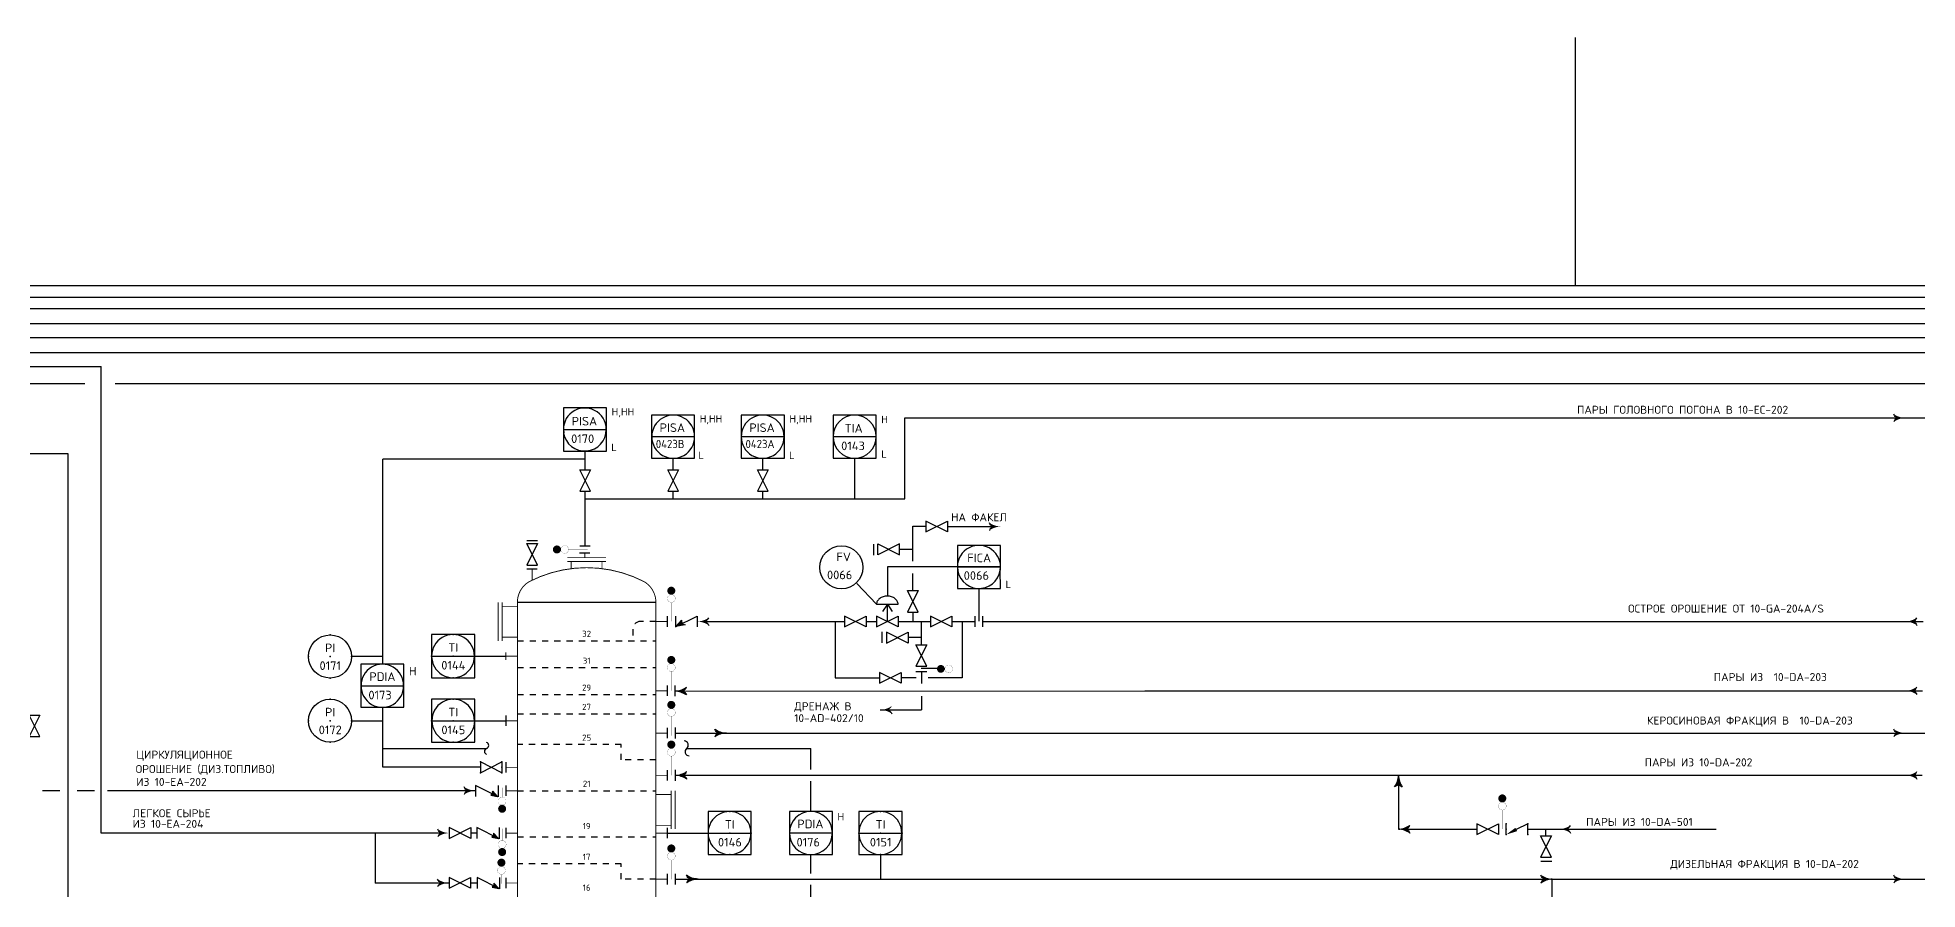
# Model space of a CAD drawing. Extents: x 78 to 490, y 181 to 404.
# Drawn here: x 191.61 to 222.15, y 201.26 to 215.1 of the extents above; entities that cross this region are included whole.
import ezdxf
from ezdxf.enums import TextEntityAlignment as Align

# ---------------------------------------------------------------- set-up
doc = ezdxf.new("R2010")
doc.units = 0
doc.linetypes.add('DASH', pattern=[0.15625, 0.09375, -0.0625])
doc.linetypes.add('SDASH', pattern=[0.09375, 0.046875, -0.046875])
doc.layers.get('0').update_dxf_attribs({"linetype": 'CONTINUOUS'})
for name, color, linetype in [('IN-ATTRIBS', 7, 'CONTINUOUS'), ('IN-EQUIPMENT', 7, 'CONTINUOUS'), ('IN-INST-TAP', 7, 'CONTINUOUS'), ('IN-INSTRUMENT', 7, 'SDASH'), ('IN-MAJ-PROC', 7, 'CONTINUOUS'), ('IN-MIN-PROC', 7, 'CONTINUOUS'), ('IN-PNEUMATIC', 7, 'CONTINUOUS'), ('IN-TEXT', 51, 'CONTINUOUS')]:
    doc.layers.add(name, color=color, linetype=linetype)
doc.styles.add('ATTRIBS', font='SIMPLEX', dxfattribs={"width": 0.8, "height": 0.125})
doc.styles.add('NARROW', font='simplex', dxfattribs={"width": 0.75, "height": 0.1})
doc.styles.add('S1', font='simplex.shx')
doc.styles.add('SIMPLEX', font='SIMPLEX.shx')

# ---------------------------------------------------------------- blocks, each defined once
blk = doc.blocks.new('BUBTEXT')
at = {"layer": 'IN-ATTRIBS'}
for p in [(0, 0.25), (-0.25, 0), (0, 0), (0.25, 0), (0, -0.25)]:
    blk.add_point(p, dxfattribs=at)
at = {"layer": 'IN-ATTRIBS', "flags": 1}
for tag, style, width, p in [('IDNUM', 'ATTRIBS', 0.8, (0.009, 0.584)), ('DWGNO', 'ATTRIBS', 0.8, (0.003, 0.447)), ('FILENO', 'ATTRIBS', 0.8, (-0.003, 0.311)), ('LOC', 'ATTRIBS', 0.8, (-0.08, -0.422)), ('INSTALL', 'ATTRIBS', 0.8, (-0.087, -0.699)), ('SIG', 'ATTRIBS', 0.8, (-0.087, -0.563)), ('DATE', 'ATTRIBS', 0.8, (-0.088, -0.969)), ('SERV', 'ATTRIBS', 0.8, (-0.083, -0.838)), ('DES', 'NARROW', 0.75, (-0.087, -1.102)), ('CSYS', 'NARROW', 0.75, (-0.087, -1.243))]:
    blk.add_attdef(tag, text='', height=0.1, dxfattribs=dict(at, style=style, width=width)).set_placement(p, align=Align.CENTER)
at = {"layer": 'IN-ATTRIBS', "style": 'ATTRIBS'}
blk.add_attdef('SYSCDV', text='', height=0.1, dxfattribs=at).set_placement((-0.312, 0.141), align=Align.RIGHT)
at = {"layer": 'IN-ATTRIBS', "style": 'ATTRIBS', "flags": 1}
blk.add_attdef('SYSCDI', text='', height=0.1, dxfattribs=at).set_placement((-0.312, 0.312), align=Align.RIGHT)
at = {"layer": 'IN-ATTRIBS', "style": 'S1'}
for tag, p in [('XT', (0.324, 0.257)), ('A1', (0.323, 0.115)), ('A2', (0.323, -0.035)), ('A3', (0.323, -0.185)), ('RES', (0.323, -0.342))]:
    blk.add_attdef(tag, p, '', height=0.1, dxfattribs=at)
for tag, p in [('INSTTYPE', (0, 0.05)), ('TAGNUM', (0.002, -0.156)), ('MD', (0.402, -0.565)), ('SZ', (0.402, -0.696))]:
    blk.add_attdef(tag, text='', height=0.1, dxfattribs=at).set_placement(p, align=Align.CENTER)
blk = doc.blocks.new('VALVTEXT')
at = {"layer": 'IN-ATTRIBS'}
for p in [(0, 0.0625), (0, 0), (0.25, 0.0625), (0.25, 0), (0, -0.0625), (0.25, -0.0625)]:
    blk.add_point(p, dxfattribs=at)
at = {"layer": 'IN-ATTRIBS', "style": 'S1', "flags": 1}
for tag, p in [('IDNUM', (0.125, 0.5625)), ('DWGNO', (0.125, 0.4375)), ('FILENO', (0.125, 0.3125))]:
    blk.add_attdef(tag, text='', height=0.1, dxfattribs=at).set_placement(p, align=Align.CENTER)
at = {"layer": 'IN-ATTRIBS', "style": 'S1'}
for tag, p in [('MODE', (0.125, 0.078125)), ('SIZE', (0.125, -0.1875))]:
    blk.add_attdef(tag, text='', height=0.1, dxfattribs=at).set_placement(p, align=Align.CENTER)

msp = doc.modelspace()

# ---------------------------------------------------------------- hatches: boundary and pattern name
at = {"linetype": 'Continuous'}
h = msp.add_hatch(dxfattribs=at)
h.set_pattern_fill('ANSI35', color=2, scale=0.00014, style=0)
h.set_pattern_definition([(45, (-186.840775, -94.4643911), (-0.0006286179285, 0.0006286179285), []), (45, (-186.8401464, -94.4643911), (-0.0006286179285, 0.0006286179285), [0.00111125, -0.00022225, 0, -0.00022225])])
edge = h.paths.add_edge_path()
edge.add_line((202.131, 205.556), (201.973, 205.527))
edge.add_line((201.974, 205.523), (202.069, 205.631))
edge.add_line((202.069, 205.631), (202.074, 205.571))
edge.add_line((202.074, 205.571), (202.131, 205.556))
at = {"linetype": 'DASH'}
h = msp.add_hatch(dxfattribs=at)
h.set_pattern_fill('ANSI35', color=2, scale=0.0001, style=0)
h.set_pattern_definition([(45, (-78.2360975, -9.16314656), (-0.000449012806, 0.000449012806), []), (45, (-78.23564846, -9.16314656), (-0.000449012806, 0.000449012806), [0.00079375, -0.00015875, 0, -0.00015875])])
edge = h.paths.add_edge_path()
edge.add_arc((206.282, 204.841), 0.0637, 90.4927, 270.4927, ccw=False)
edge.add_arc((206.282, 204.841), 0.0637, -89.5073, 90.4927, ccw=False)
at = {"linetype": 'Continuous'}
h = msp.add_hatch(dxfattribs=at)
h.set_pattern_fill('ANSI35', color=2, scale=0.00014, style=0)
h.set_pattern_definition([(45, (-185.2436769, -93.3660983), (-0.0006286179285, 0.0006286179285), []), (45, (-185.2430483, -93.3660983), (-0.0006286179285, 0.0006286179285), [0.00111125, -0.00022225, 0, -0.00022225])])
edge = h.paths.add_edge_path()
edge.add_line((198.997, 202.853), (199.075, 202.769))
edge.add_line((198.997, 202.853), (198.995, 202.808))
edge.add_line((198.995, 202.808), (198.97, 202.789))
edge.add_line((198.97, 202.789), (199.076, 202.769))
h = msp.add_hatch(dxfattribs=at)
h.set_pattern_fill('ANSI35', color=2, scale=0.00014, style=0)
h.set_pattern_definition([(45, (-185.2243046, -94.0493501), (-0.0006286179285, 0.0006286179285), []), (45, (-185.22367595, -94.0493501), (-0.0006286179285, 0.0006286179285), [0.00111125, -0.00022225, 0, -0.00022225])])
edge = h.paths.add_edge_path()
edge.add_line((199.017, 202.169), (199.094, 202.086))
edge.add_line((199.016, 202.17), (199.014, 202.125))
edge.add_line((199.014, 202.125), (198.99, 202.106))
edge.add_line((198.99, 202.106), (199.095, 202.086))
h = msp.add_hatch(dxfattribs=at)
h.set_pattern_fill('ANSI35', color=2, scale=0.00014, style=0)
h.set_pattern_definition([(45, (-185.2189987, -94.8618501), (-0.0006286179285, 0.0006286179285), []), (45, (-185.2183701, -94.8618501), (-0.0006286179285, 0.0006286179285), [0.00111125, -0.00022225, 0, -0.00022225])])
edge = h.paths.add_edge_path()
edge.add_line((199.022, 201.357), (199.1, 201.273))
edge.add_line((199.021, 201.358), (199.02, 201.313))
edge.add_line((199.02, 201.313), (198.995, 201.293))
edge.add_line((198.995, 201.293), (199.1, 201.273))

# ---------------------------------------------------------------- linework, layer by layer
at = {"color": 6}
msp.add_line((79.948, 211.074), (463.566, 211.074), dxfattribs=at)
at = {"color": 5, "linetype": 'Continuous'}
msp.add_line((130.052, 210.227), (288.944, 210.227), dxfattribs=at)
at = {"color": 3}
for p, q in [((169.819, 209.983), (307.275, 209.983)), ((116.114, 209.754), (192.64, 209.754)), ((192.64, 202.173), (192.64, 209.754)), ((171.089, 209.478), (192.378, 209.478)), ((192.87, 209.478), (288.944, 209.478)), ((205.698, 208.919), (288.902, 208.919)), ((205.698, 207.602), (205.698, 208.919)), ((200.506, 207.602), (205.698, 207.602)), ((202.425, 205.611), (204.717, 205.611)), ((205.067, 205.611), (205.238, 205.611)), ((205.588, 205.611), (206.112, 205.611)), ((206.462, 205.611), (206.839, 205.611)), ((206.964, 205.611), (207.903, 205.611)), ((207.903, 205.611), (222.242, 205.611)), ((201.961, 204.48), (209.629, 204.482)), ((209.597, 204.482), (222.231, 204.485)), ((201.966, 203.798), (221.951, 203.798)), ((202.091, 203.111), (214.466, 203.111)), ((214.466, 203.111), (222.225, 203.111)), ((213.716, 202.986), (213.716, 202.236)), ((213.841, 202.236), (214.991, 202.236)), ((215.816, 202.236), (218.875, 202.236)), ((201.966, 201.423), (216.091, 201.423)), ((216.216, 201.423), (216.653, 201.423)), ((216.216, 200.24), (216.216, 201.423)), ((216.653, 201.423), (221.951, 201.423))]:
    msp.add_line(p, q, dxfattribs=at)
at = {"linetype": 'Continuous'}
for p, q in [((200.151, 208.731), (200.851, 208.731)), ((201.583, 208.615), (202.283, 208.615)), ((203.04, 208.615), (203.74, 208.615)), ((204.532, 208.615), (205.232, 208.615)), ((206.552, 206.498), (207.252, 206.498)), ((198.01, 205.048), (198.71, 205.048)), ((196.859, 204.566), (197.559, 204.566)), ((198.01, 203.998), (198.71, 203.998)), ((202.503, 202.173), (203.203, 202.173)), ((203.821, 202.174), (204.521, 202.174)), ((204.952, 202.173), (205.652, 202.173))]:
    msp.add_line(p, q, dxfattribs=at)
at = {"color": 5}
for p, q in [((192.105, 208.337), (190.386, 208.337)), ((192.105, 202.935), (192.105, 208.337)), ((205.826, 207.158), (206.039, 207.158)), ((205.826, 206.829), (205.826, 207.158)), ((206.389, 207.154), (207.14, 207.154)), ((205.826, 206.591), (205.826, 206.829)), ((205.826, 206.114), (205.826, 206.392)), ((204.564, 205.611), (204.564, 204.696)), ((205.826, 205.764), (205.826, 205.616)), ((205.966, 205.235), (205.966, 205.6)), ((206.628, 205.611), (206.628, 204.696)), ((204.564, 204.696), (205.286, 204.696)), ((205.883, 204.696), (205.636, 204.696)), ((205.966, 204.797), (205.966, 204.604)), ((206.628, 204.696), (206.079, 204.696)), ((205.966, 204.398), (205.966, 204.175)), ((205.298, 204.175), (205.966, 204.175)), ((192.105, 202.337), (192.105, 202.95)), ((192.105, 200.193), (192.105, 202.349))]:
    msp.add_line(p, q, dxfattribs=at)
for p, q in [((200.506, 208.25), (200.506, 208.381)), ((200.51, 208.25), (197.216, 208.25)), ((204.882, 208.265), (204.882, 207.602)), ((207.252, 206.498), (205.413, 206.498)), ((204.915, 206.228), (205.238, 205.892)), ((197.216, 203.548), (198.903, 203.548)), ((202.153, 203.548), (204.171, 203.548)), ((204.171, 203.204), (204.171, 203.548)), ((205.302, 201.823), (205.302, 201.423))]:
    msp.add_line(p, q)
at = {"color": 7}
for q in [(205.332, 205.773), (205.493, 205.773)]:
    msp.add_line((205.413, 205.892), q, dxfattribs=at)
at = {"color": 2, "linetype": 'Continuous'}
for p, q in [((202.131, 205.556), (201.973, 205.527)), ((201.974, 205.523), (202.069, 205.631)), ((202.069, 205.631), (202.074, 205.571)), ((202.074, 205.571), (202.131, 205.556)), ((198.995, 202.808), (198.97, 202.789)), ((198.97, 202.789), (199.076, 202.769)), ((199.014, 202.125), (198.99, 202.106)), ((198.99, 202.106), (199.095, 202.086)), ((199.02, 201.313), (198.995, 201.293)), ((198.995, 201.293), (199.1, 201.273))]:
    msp.add_line(p, q, dxfattribs=at)
at = {"color": 2}
for p, q in [((201.974, 205.523), (202.324, 205.698)), ((201.974, 205.698), (201.974, 205.523)), ((202.324, 205.698), (202.324, 205.523)), ((199.089, 202.762), (198.725, 202.944)), ((198.725, 202.944), (198.725, 202.769)), ((198.997, 202.853), (198.995, 202.808)), ((199.075, 202.769), (198.997, 202.853)), ((198.997, 202.853), (199.075, 202.769)), ((199.089, 202.946), (199.089, 202.762)), ((199.109, 202.078), (198.744, 202.261)), ((198.744, 202.261), (198.744, 202.086)), ((199.016, 202.17), (199.014, 202.125)), ((199.017, 202.169), (199.094, 202.086)), ((199.094, 202.086), (199.017, 202.169)), ((199.109, 202.263), (199.109, 202.078)), ((215.466, 202.148), (215.466, 202.323)), ((216.113, 202.13), (216.113, 202.236)), ((216.028, 201.718), (216.206, 201.718)), ((198.75, 201.448), (198.75, 201.273)), ((199.114, 201.266), (198.75, 201.448)), ((199.021, 201.358), (199.02, 201.313)), ((199.1, 201.273), (199.022, 201.357)), ((199.022, 201.357), (199.1, 201.273)), ((199.114, 201.451), (199.114, 201.266))]:
    msp.add_line(p, q, dxfattribs=at)
at = {"color": 5, "linetype": 'DASH'}
for p, q in [((199.403, 205.298), (201.653, 205.298)), ((199.403, 204.861), (201.653, 204.861)), ((199.403, 204.423), (201.653, 204.423)), ((199.403, 204.111), (201.653, 204.111)), ((201.091, 203.611), (199.403, 203.611)), ((201.091, 203.361), (201.091, 203.611)), ((201.653, 203.361), (201.091, 203.361)), ((199.403, 202.861), (201.653, 202.861)), ((199.403, 202.111), (201.653, 202.111)), ((201.091, 201.673), (199.403, 201.673)), ((201.091, 201.423), (201.091, 201.673)), ((201.653, 201.423), (201.091, 201.423))]:
    msp.add_line(p, q, dxfattribs=at)
at = {"color": 3, "linetype": 'Continuous'}
for p, q in [((221.881, 203.798), (224.196, 203.798)), ((191.968, 202.861), (191.687, 202.861)), ((192.534, 202.861), (192.253, 202.861)), ((198.725, 202.861), (192.746, 202.861)), ((197.091, 202.173), (192.64, 202.173)), ((198.186, 202.173), (197.091, 202.173)), ((197.091, 202.173), (197.091, 201.361)), ((198.744, 202.173), (198.647, 202.173)), ((198.293, 201.361), (197.091, 201.361)), ((198.75, 201.361), (198.643, 201.361)), ((221.881, 201.423), (223.54, 201.423))]:
    msp.add_line(p, q, dxfattribs=at)
for points in [[(200.851, 208.678), (200.851, 209.081), (200.151, 209.081), (200.151, 208.678)], [(202.283, 208.561), (202.283, 208.965), (201.583, 208.965), (201.583, 208.561)], [(203.74, 208.561), (203.74, 208.965), (203.04, 208.965), (203.04, 208.561)], [(205.232, 208.561), (205.232, 208.965), (204.532, 208.965), (204.532, 208.561)], [(200.151, 208.678), (200.151, 208.381), (200.851, 208.381), (200.851, 208.678)], [(201.583, 208.561), (201.583, 208.265), (202.283, 208.265), (202.283, 208.561)], [(203.04, 208.561), (203.04, 208.265), (203.74, 208.265), (203.74, 208.561)], [(204.532, 208.561), (204.532, 208.265), (205.232, 208.265), (205.232, 208.561)], [(207.252, 206.444), (207.252, 206.848), (206.552, 206.848), (206.552, 206.444)], [(206.552, 206.444), (206.552, 206.148), (207.252, 206.148), (207.248, 206.444)], [(198.71, 204.994), (198.71, 205.398), (198.01, 205.398), (198.01, 204.994)], [(197.559, 204.512), (197.559, 204.916), (196.859, 204.916), (196.859, 204.512)], [(198.01, 204.994), (198.01, 204.698), (198.71, 204.698), (198.71, 204.994)], [(196.859, 204.512), (196.859, 204.216), (197.559, 204.216), (197.559, 204.512)], [(198.71, 203.944), (198.71, 204.348), (198.01, 204.348), (198.01, 203.944)], [(198.01, 203.944), (198.01, 203.648), (198.71, 203.648), (198.71, 203.944)], [(203.203, 202.119), (203.203, 202.523), (202.503, 202.523), (202.503, 202.119)], [(204.521, 202.121), (204.521, 202.524), (203.821, 202.524), (203.821, 202.121)], [(205.652, 202.119), (205.652, 202.523), (204.952, 202.523), (204.952, 202.119)], [(202.503, 202.119), (202.503, 201.823), (203.203, 201.823), (203.203, 202.119)], [(203.821, 202.121), (203.821, 201.824), (204.521, 201.824), (204.521, 202.121)], [(204.952, 202.119), (204.952, 201.823), (205.652, 201.823), (205.652, 202.119)]]:
    msp.add_lwpolyline(points)
at = {"color": 3}
for points in [[(221.826, 208.919, -0.206864), (221.763, 208.981, -0.206864)], [(221.826, 208.919, 0.206864), (221.763, 208.856, 0.206864)], [(202.449, 205.611, 0.206864), (202.512, 205.673, 0.206864)], [(202.449, 205.611, -0.206864), (202.512, 205.548, -0.206864)], [(222.076, 205.611, 0.206864), (222.138, 205.673, 0.206864)], [(222.076, 205.611, -0.206864), (222.138, 205.548, -0.206864)], [(201.961, 204.48, 0.150368), (202.149, 204.542, 0.150368)], [(202.086, 204.48, 0.206864), (202.149, 204.542, 0.206864)], [(202.086, 204.48, -0.206864), (202.149, 204.417, -0.206864)], [(222.076, 204.485, 0.206864), (222.138, 204.548, 0.206864)], [(222.076, 204.485, -0.206864), (222.138, 204.423, -0.206864)], [(202.671, 203.799, -0.206864), (202.609, 203.862, -0.206864)], [(202.796, 203.799, 0.150368), (202.609, 203.737, 0.150368)], [(202.671, 203.799, 0.206864), (202.609, 203.737, 0.206864)], [(221.826, 203.798, -0.206864), (221.763, 203.861, -0.206864)], [(221.826, 203.798, 0.206864), (221.763, 203.736, 0.206864)], [(201.966, 203.111, 0.150368), (202.153, 203.173, 0.150368)], [(202.091, 203.111, 0.206864), (202.153, 203.173, 0.206864)], [(202.091, 203.111, -0.206864), (202.153, 203.048, -0.206864)], [(213.716, 203.111, 0.150368), (213.778, 202.923, 0.150368)], [(222.076, 203.111, 0.206864), (222.138, 203.173, 0.206864)], [(222.076, 203.111, -0.206864), (222.138, 203.048, -0.206864)], [(213.716, 202.986, -0.206864), (213.653, 202.923, -0.206864)], [(213.716, 202.986, 0.206864), (213.778, 202.923, 0.206864)], [(213.716, 202.236, 0.150368), (213.903, 202.298, 0.150368)], [(213.841, 202.236, 0.206864), (213.903, 202.298, 0.206864)], [(213.841, 202.236, -0.206864), (213.903, 202.173, -0.206864)], [(216.449, 202.236, 0.206864), (216.511, 202.298)], [(216.449, 202.236, -0.206864), (216.511, 202.173)], [(202.212, 201.425, -0.206864), (202.15, 201.487, -0.206864)], [(202.337, 201.425, -0.150368), (202.15, 201.487, -0.150368)], [(202.212, 201.425, 0.206864), (202.15, 201.362, 0.206864)], [(216.091, 201.423, -0.206864), (216.028, 201.486, -0.206864)], [(216.216, 201.423, 0.150368), (216.028, 201.361, 0.150368)], [(216.091, 201.423, 0.206864), (216.028, 201.361, 0.206864)], [(221.826, 201.423, -0.206864), (221.763, 201.486, -0.206864)], [(221.826, 201.423, 0.206864), (221.763, 201.361, 0.206864)]]:
    msp.add_lwpolyline(points, format="xyb", dxfattribs=at)
at = {"color": 5}
for points in [[(207.132, 207.154, -0.206864), (207.07, 207.217)], [(207.132, 207.154, 0.206864), (207.07, 207.092)], [(205.423, 204.175, -0.206864), (205.486, 204.113, -0.206864)]]:
    msp.add_lwpolyline(points, format="xyb", dxfattribs=at)
at = {"color": 2}
for points in [[(199.729, 206.529), (199.554, 206.879), (199.729, 206.879), (199.554, 206.529)], [(198.803, 203.153), (199.153, 203.328), (199.153, 203.153), (198.803, 203.328)], [(198.297, 202.086), (198.647, 202.261), (198.647, 202.086), (198.297, 202.261)], [(214.991, 202.148), (215.341, 202.323), (215.341, 202.148), (214.991, 202.323)], [(216.2, 201.78), (216.025, 202.13), (216.2, 202.13), (216.025, 201.78)], [(198.293, 201.275), (198.643, 201.45), (198.643, 201.275), (198.293, 201.45)]]:
    msp.add_lwpolyline(points, close=True, dxfattribs=at)
for points, const_width in [([(200.045, 206.749, 1), (200.045, 206.814, 1)], 0.065), ([(200.17, 206.717, 1), (200.17, 206.845, 1)], 0.0025), ([(201.871, 206.111, 1), (201.936, 206.111, 1)], 0.065), ([(201.84, 205.986, 1), (201.967, 205.986, 1)], 0.0025), ([(201.871, 204.986, 1), (201.936, 204.986, 1)], 0.065), ([(201.84, 204.861, 1), (201.967, 204.861, 1)], 0.0025), ([(206.411, 204.777, -1), (206.41, 204.904, -1)], 0.0025), ([(215.371, 202.736, 1), (215.436, 202.736, 1)], 0.065), ([(199.219, 202.692, 1), (199.092, 202.692, 1)], 0.0025), ([(199.188, 202.567, 1), (199.123, 202.567, 1)], 0.065), ([(215.34, 202.611, 1), (215.467, 202.611, 1)], 0.0025), ([(199.22, 201.989, 1), (199.092, 201.989, 1)], 0.0025), ([(199.188, 201.864, 1), (199.123, 201.864, 1)], 0.065), ([(199.111, 201.692, 1), (199.176, 201.692, 1)], 0.065), ([(199.079, 201.567, 1), (199.207, 201.567, 1)], 0.0025)]:
    msp.add_lwpolyline(points, format="xyb", close=True, dxfattribs=dict(at, const_width=const_width))
at = {"color": 2, "const_width": 0.005}
for points in [[(200.232, 206.781), (200.545, 206.781)], [(201.903, 205.923), (201.903, 205.611)], [(201.903, 204.798), (201.903, 204.486)], [(199.155, 202.754), (199.155, 202.911)], [(215.403, 202.548), (215.403, 202.236)], [(199.156, 202.052), (199.156, 202.243)], [(199.143, 201.504), (199.143, 201.351)]]:
    msp.add_lwpolyline(points, dxfattribs=at)
at = {"color": 6, "const_width": 0.015}
for points in [[(199.092, 205.92), (199.092, 205.295)], [(199.154, 205.92), (199.154, 205.295)], [(199.404, 205.857), (199.154, 205.857)], [(199.404, 205.357), (199.154, 205.357)]]:
    msp.add_lwpolyline(points, dxfattribs=at)
at = {"color": 3, "linetype": 'Continuous'}
for points in [[(198.6, 202.861, -0.206864), (198.537, 202.923, -0.206864)], [(198.6, 202.861, 0.206864), (198.537, 202.798, 0.206864)], [(198.172, 202.173, -0.206864), (198.11, 202.236, -0.206864)], [(198.172, 202.173, 0.206864), (198.11, 202.111, 0.206864)], [(198.168, 201.362, -0.206864), (198.105, 201.425, -0.206864)], [(198.168, 201.362, 0.206864), (198.105, 201.3, 0.206864)]]:
    msp.add_lwpolyline(points, format="xyb", dxfattribs=at)
at = {"color": 2}
msp.add_lwpolyline([(215.816, 202.148), (215.816, 202.323), (215.631, 202.231)], dxfattribs=at)
for centre in [(204.667, 206.491), (196.36, 205.042), (196.36, 203.998)]:
    msp.add_circle(centre, 0.35)
for centre, radius, start, end in [((200.499, 208.733), 0.348, 359.6836, 189.2165), ((201.935, 208.617), 0.348, 359.6296, 180.3704), ((203.388, 208.617), 0.348, 359.6296, 180.3704), ((204.882, 208.615), 0.35, 360, 180), ((200.499, 208.729), 0.348, 188.4742, 0.4259), ((201.935, 208.612), 0.348, 179.5934, 0.4066), ((203.388, 208.612), 0.348, 179.5934, 0.4066), ((204.882, 208.615), 0.35, 180, 0), ((206.902, 206.498), 0.35, 351.1529, 180), ((206.902, 206.498), 0.35, 180, 351.1529), ((198.358, 205.05), 0.348, 359.6296, 180.3704), ((197.209, 204.57), 0.346, 359.282, 180.718), ((198.358, 205.046), 0.348, 179.5934, 0.4066), ((197.209, 204.562), 0.346, 179.3795, 0.6205), ((198.36, 204.002), 0.346, 359.282, 180.718), ((198.362, 203.997), 0.348, 179.787, 0.213), ((198.92, 203.5), 0.0512, 108.4319, 251.5681), ((198.887, 203.597), 0.0512, 288.4319, 71.5681), ((202.112, 203.602), 0.0669, 306.8668, 90.0031), ((202.193, 203.495), 0.0669, 126.8668, 270.0031), ((202.85, 202.175), 0.348, 359.6296, 180.3704), ((204.171, 202.174), 0.35, 0, 180), ((205.299, 202.175), 0.348, 359.6296, 180.3704), ((202.85, 202.171), 0.348, 179.5934, 0.4066), ((204.171, 202.174), 0.35, 180, 0), ((205.299, 202.172), 0.348, 179.787, 0.213)]:
    msp.add_arc(centre, radius, start, end)
at = {"color": 3}
for centre, start, end in [((201.953, 204.144), 54.4623, 88.6678), ((202.804, 204.135), 234.4623, 268.6678), ((201.958, 202.775), 54.4623, 88.6678), ((213.38, 203.119), 324.4623, 358.6678), ((213.708, 201.9), 54.4623, 88.6678), ((202.345, 201.089), 91.3322, 125.5377), ((216.224, 201.759), 234.4623, 268.6678)]:
    msp.add_arc(centre, 0.336, start, end, dxfattribs=at)
for points in [[(221.797, 208.96), (221.771, 208.965), (221.763, 208.981)], [(221.834, 208.943), (221.782, 208.95), (221.797, 208.96), (221.771, 208.965)], [(221.834, 208.895), (221.782, 208.887), (221.797, 208.877), (221.771, 208.872)], [(221.872, 208.93), (221.795, 208.937), (221.834, 208.943), (221.782, 208.95)], [(221.872, 208.907), (221.795, 208.9), (221.834, 208.895), (221.782, 208.887)], [(221.911, 208.922), (221.81, 208.927), (221.872, 208.93), (221.795, 208.937)], [(221.911, 208.915), (221.81, 208.911), (221.872, 208.907), (221.795, 208.9)], [(221.951, 208.919), (221.826, 208.919), (221.911, 208.922), (221.81, 208.927)], [(221.951, 208.919), (221.826, 208.919), (221.911, 208.915), (221.81, 208.911)], [(221.797, 208.877), (221.771, 208.872), (221.763, 208.856)], [(202.324, 205.611), (202.449, 205.611), (202.364, 205.614), (202.466, 205.619)], [(202.324, 205.611), (202.449, 205.611), (202.364, 205.607), (202.466, 205.603)], [(202.364, 205.614), (202.466, 205.619), (202.403, 205.622), (202.48, 205.629)], [(202.364, 205.607), (202.466, 205.603), (202.403, 205.599), (202.48, 205.592)], [(202.403, 205.622), (202.48, 205.629), (202.442, 205.635), (202.493, 205.642)], [(202.403, 205.599), (202.48, 205.592), (202.442, 205.587), (202.493, 205.579)], [(202.442, 205.635), (202.493, 205.642), (202.478, 205.652), (202.504, 205.657)], [(202.442, 205.587), (202.493, 205.579), (202.478, 205.57), (202.504, 205.564)], [(202.478, 205.652), (202.504, 205.657), (202.512, 205.673)], [(202.478, 205.57), (202.504, 205.564), (202.512, 205.548)], [(221.951, 205.611), (222.076, 205.611), (221.991, 205.614), (222.092, 205.619)], [(221.951, 205.611), (222.076, 205.611), (221.991, 205.607), (222.092, 205.603)], [(221.991, 205.614), (222.092, 205.619), (222.03, 205.622), (222.107, 205.629)], [(221.991, 205.607), (222.092, 205.603), (222.03, 205.599), (222.107, 205.592)], [(222.03, 205.622), (222.107, 205.629), (222.068, 205.635), (222.12, 205.642)], [(222.03, 205.599), (222.107, 205.592), (222.068, 205.587), (222.12, 205.579)], [(222.068, 205.635), (222.12, 205.642), (222.104, 205.652), (222.13, 205.657)], [(222.068, 205.587), (222.12, 205.579), (222.104, 205.57), (222.13, 205.564)], [(222.104, 205.652), (222.13, 205.657), (222.138, 205.673)], [(222.104, 205.57), (222.13, 205.564), (222.138, 205.548)], [(201.961, 204.48), (202.086, 204.48), (202.001, 204.483), (202.102, 204.488)], [(201.961, 204.48), (202.086, 204.48), (202.001, 204.476), (202.102, 204.471)], [(202.001, 204.483), (202.102, 204.488), (202.04, 204.491), (202.117, 204.498)], [(202.001, 204.476), (202.102, 204.471), (202.04, 204.468), (202.117, 204.461)], [(202.04, 204.491), (202.117, 204.498), (202.078, 204.504), (202.13, 204.511)], [(202.04, 204.468), (202.117, 204.461), (202.078, 204.455), (202.13, 204.448)], [(202.078, 204.504), (202.13, 204.511), (202.115, 204.521), (202.141, 204.526)], [(202.078, 204.455), (202.13, 204.448), (202.115, 204.438), (202.141, 204.433)], [(202.115, 204.521), (202.141, 204.526), (202.149, 204.542)], [(202.115, 204.438), (202.141, 204.433), (202.149, 204.417)], [(221.951, 204.485), (222.076, 204.485), (221.991, 204.489), (222.092, 204.493)], [(221.951, 204.485), (222.076, 204.485), (221.991, 204.482), (222.092, 204.477)], [(221.991, 204.489), (222.092, 204.493), (222.03, 204.497), (222.107, 204.504)], [(221.991, 204.482), (222.092, 204.477), (222.03, 204.474), (222.107, 204.467)], [(222.03, 204.497), (222.107, 204.504), (222.068, 204.509), (222.12, 204.517)], [(222.03, 204.474), (222.107, 204.467), (222.068, 204.461), (222.12, 204.454)], [(222.068, 204.509), (222.12, 204.517), (222.104, 204.527), (222.13, 204.532)], [(222.068, 204.461), (222.12, 204.454), (222.104, 204.444), (222.13, 204.439)], [(222.104, 204.527), (222.13, 204.532), (222.138, 204.548)], [(222.104, 204.444), (222.13, 204.439), (222.138, 204.423)], [(202.643, 203.84), (202.617, 203.845), (202.609, 203.862)], [(202.643, 203.758), (202.617, 203.753), (202.609, 203.737)], [(202.679, 203.823), (202.627, 203.831), (202.643, 203.84), (202.617, 203.845)], [(202.679, 203.775), (202.627, 203.768), (202.643, 203.758), (202.617, 203.753)], [(202.717, 203.811), (202.64, 203.818), (202.679, 203.823), (202.627, 203.831)], [(202.717, 203.788), (202.64, 203.781), (202.679, 203.775), (202.627, 203.768)], [(202.756, 203.802), (202.655, 203.807), (202.717, 203.811), (202.64, 203.818)], [(202.756, 203.796), (202.655, 203.791), (202.717, 203.788), (202.64, 203.781)], [(202.796, 203.799), (202.671, 203.799), (202.756, 203.802), (202.655, 203.807)], [(202.796, 203.799), (202.671, 203.799), (202.756, 203.796), (202.655, 203.791)], [(221.797, 203.839), (221.771, 203.844), (221.763, 203.861)], [(221.797, 203.757), (221.771, 203.752), (221.763, 203.736)], [(221.834, 203.822), (221.782, 203.83), (221.797, 203.839), (221.771, 203.844)], [(221.834, 203.774), (221.782, 203.767), (221.797, 203.757), (221.771, 203.752)], [(221.872, 203.81), (221.795, 203.817), (221.834, 203.822), (221.782, 203.83)], [(221.872, 203.787), (221.795, 203.78), (221.834, 203.774), (221.782, 203.767)], [(221.911, 203.802), (221.81, 203.806), (221.872, 203.81), (221.795, 203.817)], [(221.911, 203.795), (221.81, 203.79), (221.872, 203.787), (221.795, 203.78)], [(221.951, 203.798), (221.826, 203.798), (221.911, 203.802), (221.81, 203.806)], [(221.951, 203.798), (221.826, 203.798), (221.911, 203.795), (221.81, 203.79)], [(201.966, 203.111), (202.091, 203.111), (202.006, 203.114), (202.107, 203.119)], [(201.966, 203.111), (202.091, 203.111), (202.006, 203.107), (202.107, 203.103)], [(202.006, 203.114), (202.107, 203.119), (202.045, 203.122), (202.122, 203.129)], [(202.006, 203.107), (202.107, 203.103), (202.045, 203.099), (202.122, 203.092)], [(202.045, 203.122), (202.122, 203.129), (202.083, 203.135), (202.135, 203.142)], [(202.045, 203.099), (202.122, 203.092), (202.083, 203.087), (202.135, 203.079)], [(202.083, 203.135), (202.135, 203.142), (202.119, 203.152), (202.145, 203.157)], [(202.083, 203.087), (202.135, 203.079), (202.119, 203.07), (202.145, 203.064)], [(202.119, 203.152), (202.145, 203.157), (202.153, 203.173)], [(213.716, 203.111), (213.716, 202.986), (213.713, 203.071), (213.708, 202.969)], [(213.716, 203.111), (213.716, 202.986), (213.719, 203.071), (213.724, 202.969)], [(221.951, 203.111), (222.076, 203.111), (221.991, 203.114), (222.092, 203.119)], [(221.951, 203.111), (222.076, 203.111), (221.991, 203.107), (222.092, 203.103)], [(221.991, 203.114), (222.092, 203.119), (222.03, 203.122), (222.107, 203.129)], [(221.991, 203.107), (222.092, 203.103), (222.03, 203.099), (222.107, 203.092)], [(222.03, 203.122), (222.107, 203.129), (222.068, 203.135), (222.12, 203.142)], [(222.03, 203.099), (222.107, 203.092), (222.068, 203.087), (222.12, 203.079)], [(222.068, 203.135), (222.12, 203.142), (222.104, 203.152), (222.13, 203.157)], [(222.068, 203.087), (222.12, 203.079), (222.104, 203.07), (222.13, 203.064)], [(222.104, 203.152), (222.13, 203.157), (222.138, 203.173)], [(202.119, 203.07), (202.145, 203.064), (202.153, 203.048)], [(213.675, 202.957), (213.67, 202.931), (213.653, 202.923)], [(213.692, 202.993), (213.684, 202.942), (213.675, 202.957), (213.67, 202.931)], [(213.704, 203.031), (213.697, 202.955), (213.692, 202.993), (213.684, 202.942)], [(213.713, 203.071), (213.708, 202.969), (213.704, 203.031), (213.697, 202.955)], [(213.719, 203.071), (213.724, 202.969), (213.727, 203.031), (213.734, 202.955)], [(213.727, 203.031), (213.734, 202.955), (213.74, 202.993), (213.747, 202.942)], [(213.74, 202.993), (213.747, 202.942), (213.757, 202.957), (213.762, 202.931)], [(213.757, 202.957), (213.762, 202.931), (213.778, 202.923)], [(222.104, 203.07), (222.13, 203.064), (222.138, 203.048)], [(213.716, 202.236), (213.841, 202.236), (213.756, 202.239), (213.857, 202.244)], [(213.716, 202.236), (213.841, 202.236), (213.756, 202.232), (213.857, 202.228)], [(213.756, 202.239), (213.857, 202.244), (213.795, 202.247), (213.872, 202.254)], [(213.756, 202.232), (213.857, 202.228), (213.795, 202.224), (213.872, 202.217)], [(213.795, 202.247), (213.872, 202.254), (213.833, 202.26), (213.885, 202.267)], [(213.795, 202.224), (213.872, 202.217), (213.833, 202.212), (213.885, 202.204)], [(213.833, 202.26), (213.885, 202.267), (213.869, 202.277), (213.895, 202.282)], [(213.833, 202.212), (213.885, 202.204), (213.869, 202.195), (213.895, 202.189)], [(213.869, 202.277), (213.895, 202.282), (213.903, 202.298)], [(213.869, 202.195), (213.895, 202.189), (213.903, 202.173)], [(216.324, 202.236), (216.449, 202.236), (216.364, 202.239), (216.465, 202.244)], [(216.324, 202.236), (216.449, 202.236), (216.364, 202.232), (216.465, 202.228)], [(216.364, 202.239), (216.465, 202.244), (216.403, 202.247), (216.48, 202.254)], [(216.364, 202.232), (216.465, 202.228), (216.403, 202.224), (216.48, 202.217)], [(216.403, 202.247), (216.48, 202.254), (216.441, 202.26), (216.493, 202.267)], [(216.403, 202.224), (216.48, 202.217), (216.441, 202.212), (216.493, 202.204)], [(216.441, 202.26), (216.493, 202.267), (216.477, 202.277), (216.503, 202.282)], [(216.441, 202.212), (216.493, 202.204), (216.477, 202.195), (216.503, 202.189)], [(216.477, 202.277), (216.503, 202.282), (216.511, 202.298)], [(216.477, 202.195), (216.503, 202.189), (216.511, 202.173)], [(202.184, 201.466), (202.158, 201.471), (202.15, 201.487)], [(202.184, 201.384), (202.158, 201.379), (202.15, 201.362)], [(202.22, 201.449), (202.169, 201.456), (202.184, 201.466), (202.158, 201.471)], [(202.22, 201.401), (202.169, 201.393), (202.184, 201.384), (202.158, 201.379)], [(202.258, 201.436), (202.181, 201.443), (202.22, 201.449), (202.169, 201.456)], [(202.258, 201.413), (202.181, 201.406), (202.22, 201.401), (202.169, 201.393)], [(202.297, 201.428), (202.196, 201.433), (202.258, 201.436), (202.181, 201.443)], [(202.297, 201.421), (202.196, 201.417), (202.258, 201.413), (202.181, 201.406)], [(202.337, 201.425), (202.212, 201.425), (202.297, 201.428), (202.196, 201.433)], [(202.337, 201.425), (202.212, 201.425), (202.297, 201.421), (202.196, 201.417)], [(216.062, 201.464), (216.036, 201.469), (216.028, 201.486)], [(216.062, 201.382), (216.036, 201.377), (216.028, 201.361)], [(216.099, 201.447), (216.047, 201.455), (216.062, 201.464), (216.036, 201.469)], [(216.099, 201.399), (216.047, 201.392), (216.062, 201.382), (216.036, 201.377)], [(216.137, 201.435), (216.06, 201.442), (216.099, 201.447), (216.047, 201.455)], [(216.137, 201.412), (216.06, 201.405), (216.099, 201.399), (216.047, 201.392)], [(216.176, 201.427), (216.075, 201.431), (216.137, 201.435), (216.06, 201.442)], [(216.176, 201.42), (216.075, 201.415), (216.137, 201.412), (216.06, 201.405)], [(216.216, 201.423), (216.091, 201.423), (216.176, 201.427), (216.075, 201.431)], [(216.216, 201.423), (216.091, 201.423), (216.176, 201.42), (216.075, 201.415)], [(221.797, 201.464), (221.771, 201.469), (221.763, 201.486)], [(221.797, 201.382), (221.771, 201.377), (221.763, 201.361)], [(221.834, 201.447), (221.782, 201.455), (221.797, 201.464), (221.771, 201.469)], [(221.834, 201.399), (221.782, 201.392), (221.797, 201.382), (221.771, 201.377)], [(221.872, 201.435), (221.795, 201.442), (221.834, 201.447), (221.782, 201.455)], [(221.872, 201.412), (221.795, 201.405), (221.834, 201.399), (221.782, 201.392)], [(221.911, 201.427), (221.81, 201.431), (221.872, 201.435), (221.795, 201.442)], [(221.911, 201.42), (221.81, 201.415), (221.872, 201.412), (221.795, 201.405)], [(221.951, 201.423), (221.826, 201.423), (221.911, 201.427), (221.81, 201.431)], [(221.951, 201.423), (221.826, 201.423), (221.911, 201.42), (221.81, 201.415)]]:
    msp.add_solid(points, dxfattribs=at)
at = {"color": 5}
for points in [[(207.104, 207.195), (207.078, 207.2), (207.07, 207.217)], [(207.104, 207.113), (207.078, 207.108), (207.07, 207.092)], [(207.14, 207.178), (207.088, 207.186), (207.104, 207.195), (207.078, 207.2)], [(207.14, 207.13), (207.088, 207.123), (207.104, 207.113), (207.078, 207.108)], [(207.178, 207.166), (207.101, 207.173), (207.14, 207.178), (207.088, 207.186)], [(207.178, 207.143), (207.101, 207.136), (207.14, 207.13), (207.088, 207.123)], [(207.217, 207.158), (207.116, 207.162), (207.178, 207.166), (207.101, 207.173)], [(207.217, 207.151), (207.116, 207.146), (207.178, 207.143), (207.101, 207.136)], [(207.257, 207.154), (207.132, 207.154), (207.217, 207.158), (207.116, 207.162)], [(207.257, 207.154), (207.132, 207.154), (207.217, 207.151), (207.116, 207.146)], [(205.298, 204.175), (205.423, 204.175), (205.338, 204.179), (205.44, 204.183)], [(205.298, 204.175), (205.423, 204.175), (205.338, 204.172), (205.44, 204.167)], [(205.338, 204.179), (205.44, 204.183), (205.378, 204.187), (205.454, 204.194)], [(205.338, 204.172), (205.44, 204.167), (205.378, 204.164), (205.454, 204.157)], [(205.378, 204.187), (205.454, 204.194), (205.416, 204.2), (205.467, 204.207)], [(205.378, 204.164), (205.454, 204.157), (205.416, 204.151), (205.467, 204.144)], [(205.416, 204.2), (205.467, 204.207), (205.452, 204.217), (205.478, 204.222)], [(205.416, 204.151), (205.467, 204.144), (205.452, 204.134), (205.478, 204.129)], [(205.452, 204.217), (205.478, 204.222), (205.486, 204.238)], [(205.452, 204.134), (205.478, 204.129), (205.486, 204.113)]]:
    msp.add_solid(points, dxfattribs=at)
at = {"color": 3, "linetype": 'Continuous'}
for points in [[(198.571, 202.902), (198.545, 202.907), (198.537, 202.923)], [(198.571, 202.82), (198.545, 202.814), (198.537, 202.798)], [(198.608, 202.885), (198.556, 202.892), (198.571, 202.902), (198.545, 202.907)], [(198.608, 202.837), (198.556, 202.829), (198.571, 202.82), (198.545, 202.814)], [(198.646, 202.872), (198.569, 202.879), (198.608, 202.885), (198.556, 202.892)], [(198.646, 202.849), (198.569, 202.842), (198.608, 202.837), (198.556, 202.829)], [(198.685, 202.864), (198.584, 202.869), (198.646, 202.872), (198.569, 202.879)], [(198.685, 202.857), (198.584, 202.853), (198.646, 202.849), (198.569, 202.842)], [(198.725, 202.861), (198.6, 202.861), (198.685, 202.864), (198.584, 202.869)], [(198.725, 202.861), (198.6, 202.861), (198.685, 202.857), (198.584, 202.853)], [(198.144, 202.214), (198.118, 202.219), (198.11, 202.236)], [(198.18, 202.197), (198.129, 202.205), (198.144, 202.214), (198.118, 202.219)], [(198.218, 202.185), (198.141, 202.192), (198.18, 202.197), (198.129, 202.205)], [(198.258, 202.177), (198.156, 202.181), (198.218, 202.185), (198.141, 202.192)], [(198.258, 202.17), (198.156, 202.165), (198.218, 202.162), (198.141, 202.155)], [(198.297, 202.173), (198.172, 202.173), (198.258, 202.177), (198.156, 202.181)], [(198.297, 202.173), (198.172, 202.173), (198.258, 202.17), (198.156, 202.165)], [(198.144, 202.132), (198.118, 202.127), (198.11, 202.111)], [(198.18, 202.149), (198.129, 202.142), (198.144, 202.132), (198.118, 202.127)], [(198.218, 202.162), (198.141, 202.155), (198.18, 202.149), (198.129, 202.142)], [(198.139, 201.403), (198.113, 201.408), (198.105, 201.425)], [(198.139, 201.321), (198.113, 201.316), (198.105, 201.3)], [(198.176, 201.386), (198.124, 201.394), (198.139, 201.403), (198.113, 201.408)], [(198.176, 201.338), (198.124, 201.331), (198.139, 201.321), (198.113, 201.316)], [(198.214, 201.374), (198.137, 201.381), (198.176, 201.386), (198.124, 201.394)], [(198.214, 201.351), (198.137, 201.344), (198.176, 201.338), (198.124, 201.331)], [(198.253, 201.366), (198.152, 201.37), (198.214, 201.374), (198.137, 201.381)], [(198.253, 201.359), (198.152, 201.354), (198.214, 201.351), (198.137, 201.344)], [(198.293, 201.362), (198.168, 201.362), (198.253, 201.366), (198.152, 201.37)], [(198.293, 201.362), (198.168, 201.362), (198.253, 201.359), (198.152, 201.354)]]:
    msp.add_solid(points, dxfattribs=at)
at = {"color": 2}
msp.add_solid([(215.646, 202.204), (215.466, 202.148), (215.616, 202.258)], dxfattribs=at)
at = {"layer": 'IN-EQUIPMENT', "color": 2}
for p, q in [((200.506, 207.602), (200.506, 207.727)), ((201.933, 207.602), (201.933, 207.727)), ((203.39, 207.602), (203.39, 207.727)), ((199.554, 206.927), (199.729, 206.927)), ((205.191, 206.688), (205.191, 206.869)), ((205.826, 206.783), (205.611, 206.783)), ((205.238, 205.892), (205.588, 205.892)), ((205.413, 205.611), (205.413, 205.892)), ((205.326, 205.444), (205.326, 205.263)), ((205.966, 205.349), (205.751, 205.349)), ((205.875, 204.797), (206.056, 204.797)), ((206.218, 204.845), (205.961, 204.845)), ((201.961, 204.57), (201.961, 204.395)), ((201.966, 203.886), (201.966, 203.711)), ((201.966, 203.198), (201.966, 203.023)), ((201.966, 201.511), (201.966, 201.336))]:
    msp.add_line(p, q, dxfattribs=at)
at = {"layer": 'IN-EQUIPMENT', "color": 6}
msp.add_line((199.403, 205.923), (201.653, 205.923), dxfattribs=at)
at = {"layer": 'IN-EQUIPMENT', "color": 5, "linetype": 'DASH'}
for p, q in [((201.653, 205.611), (201.403, 205.611)), ((201.278, 205.486), (201.278, 205.361))]:
    msp.add_line(p, q, dxfattribs=at)
at = {"layer": 'IN-EQUIPMENT', "color": 2}
for points in [[(200.593, 207.727), (200.418, 208.077), (200.593, 208.077), (200.418, 207.727)], [(202.02, 207.727), (201.845, 208.077), (202.02, 208.077), (201.845, 207.727)], [(203.477, 207.727), (203.302, 208.077), (203.477, 208.077), (203.302, 207.727)], [(206.039, 207.067), (206.389, 207.242), (206.389, 207.067), (206.039, 207.242)], [(205.611, 206.871), (205.261, 206.696), (205.261, 206.871), (205.611, 206.696)], [(205.913, 205.764), (205.738, 206.114), (205.913, 206.114), (205.738, 205.764)], [(204.717, 205.523), (205.067, 205.698), (205.067, 205.523), (204.717, 205.698)], [(205.238, 205.523), (205.588, 205.698), (205.588, 205.523), (205.238, 205.698)], [(206.112, 205.523), (206.462, 205.698), (206.462, 205.523), (206.112, 205.698)], [(205.751, 205.261), (205.401, 205.436), (205.401, 205.261), (205.751, 205.436)], [(206.053, 204.884), (205.878, 205.234), (206.053, 205.234), (205.878, 204.884)], [(205.636, 204.609), (205.286, 204.784), (205.286, 204.609), (205.636, 204.784)], [(191.644, 203.741), (191.469, 204.091), (191.644, 204.091), (191.469, 203.741)]]:
    msp.add_lwpolyline(points, close=True, dxfattribs=at)
for points, const_width in [([(200.415, 206.836), (200.59, 206.836)], 0.021), ([(206.839, 205.698), (206.839, 205.523)], 0.021), ([(206.964, 205.698), (206.964, 205.523)], 0.021), ([(201.903, 204.068), (201.903, 203.756)], 0.005), ([(201.903, 203.423), (201.903, 203.111)], 0.005), ([(201.903, 201.736), (201.903, 201.423)], 0.005)]:
    msp.add_lwpolyline(points, dxfattribs=dict(at, const_width=const_width))
at = {"layer": 'IN-EQUIPMENT', "color": 6, "const_width": 0.015}
msp.add_lwpolyline([(201.653, 205.923, 0.267949), (201.459, 206.26, 0.242718), (199.598, 206.26, 0.267949), (199.403, 205.923), (199.403, 196.611, 0.267949), (199.598, 196.274, 0.242718), (201.459, 196.274, 0.267949), (201.653, 196.611)], format="xyb", close=True, dxfattribs=at)
at = {"layer": 'IN-EQUIPMENT', "color": 6}
for points, const_width in [([(199.554, 206.466), (199.729, 206.466)], 0.021), ([(199.642, 206.279), (199.642, 206.466)], 0.015), ([(200.216, 206.648), (200.841, 206.648)], 0.015), ([(200.216, 206.586), (200.841, 206.586)], 0.015), ([(200.278, 206.461), (200.278, 206.586)], 0.015), ([(200.41, 206.722), (200.585, 206.722)], 0.021), ([(200.498, 206.648), (200.498, 206.722)], 0.015), ([(200.778, 206.461), (200.778, 206.586)], 0.015), ([(201.653, 205.611), (201.841, 205.611)], 0.015), ([(201.841, 205.698), (201.841, 205.523)], 0.021), ([(199.216, 204.986), (199.216, 205.111)], 0.015), ([(199.403, 205.048), (199.216, 205.048)], 0.015), ([(201.653, 204.486), (201.841, 204.486)], 0.015), ([(201.841, 204.573), (201.841, 204.398)], 0.021), ([(199.216, 203.911), (199.216, 204.086)], 0.021), ([(199.403, 203.998), (199.216, 203.998)], 0.015), ([(201.653, 203.798), (201.841, 203.798)], 0.015), ([(201.841, 203.886), (201.841, 203.711)], 0.021), ([(199.216, 203.153), (199.216, 203.328)], 0.021), ([(199.403, 203.241), (199.216, 203.241)], 0.015), ([(201.653, 203.111), (201.841, 203.111)], 0.015), ([(201.841, 203.198), (201.841, 203.023)], 0.021), ([(199.216, 202.948), (199.216, 202.773)], 0.021), ([(199.403, 202.861), (199.216, 202.861)], 0.015), ([(201.653, 202.798), (201.903, 202.798)], 0.015), ([(201.903, 202.861), (201.903, 202.236)], 0.015), ([(201.966, 202.861), (201.966, 202.236)], 0.015), ([(199.216, 202.086), (199.216, 202.261)], 0.021), ([(199.403, 202.173), (199.216, 202.173)], 0.015), ([(201.653, 202.298), (201.903, 202.298)], 0.015), ([(201.653, 202.173), (201.841, 202.173)], 0.015), ([(201.841, 202.261), (201.841, 202.086)], 0.021), ([(199.216, 201.273), (199.216, 201.448)], 0.021), ([(199.403, 201.361), (199.216, 201.361)], 0.015), ([(201.653, 201.423), (201.841, 201.423)], 0.015), ([(201.841, 201.511), (201.841, 201.336)], 0.021)]:
    msp.add_lwpolyline(points, dxfattribs=dict(at, const_width=const_width))
at = {"layer": 'IN-EQUIPMENT', "color": 7, "const_width": 0.015}
for points in [[(200.278, 206.486), (200.278, 206.47)], [(200.778, 206.486), (200.778, 206.47)]]:
    msp.add_lwpolyline(points, dxfattribs=at)
at = {"layer": 'IN-EQUIPMENT', "color": 2}
msp.add_lwpolyline([(205.588, 205.892, 0.126822), (205.575, 205.94, 0.10607), (205.537, 205.985, 0.085783), (205.482, 206.013, 0.075445), (205.413, 206.023, 0.075445), (205.344, 206.013, 0.085783), (205.289, 205.985, 0.10607), (205.25, 205.94, 0.126822), (205.238, 205.892, 0.126822)], format="xyb", dxfattribs=at)
for points, const_width in [([(201.871, 204.256, 1), (201.936, 204.256, 1)], 0.065), ([(201.84, 204.131, 1), (201.967, 204.131, 1)], 0.0025), ([(201.871, 203.611, 1), (201.936, 203.611, 1)], 0.065), ([(201.84, 203.486, 1), (201.967, 203.486, 1)], 0.0025), ([(201.871, 201.923, 1), (201.936, 201.923, 1)], 0.065), ([(201.84, 201.798, 1), (201.967, 201.798, 1)], 0.0025)]:
    msp.add_lwpolyline(points, format="xyb", close=True, dxfattribs=dict(at, const_width=const_width))
at = {"layer": 'IN-EQUIPMENT', "color": 5, "linetype": 'DASH'}
msp.add_arc((201.403, 205.486), 0.125, 90, 180, dxfattribs=at)
at = {"layer": 'IN-INST-TAP', "color": 7}
msp.add_line((206.902, 206.148), (206.902, 205.615), dxfattribs=at)
for points in [[(196.71, 205.048), (197.216, 205.048)], [(198.71, 205.048), (199.216, 205.048)], [(196.71, 203.998), (197.216, 203.998)], [(198.71, 203.998), (199.216, 203.998)], [(201.841, 202.173), (202.503, 202.173)]]:
    msp.add_lwpolyline(points, dxfattribs=at)
at = {"layer": 'IN-MAJ-PROC', "color": 3}
for p, q in [((307.75, 210.878), (120.858, 210.878)), ((162.178, 210.696), (307.557, 210.696)), ((168.61, 210.452), (289.123, 210.452)), ((200.506, 206.836), (200.506, 207.602))]:
    msp.add_line(p, q, dxfattribs=at)
at = {"layer": 'IN-MAJ-PROC', "color": 7}
for p, q in [((204.645, 205.611), (204.717, 205.611)), ((205.588, 205.611), (206.057, 205.611)), ((206.02, 205.611), (206.112, 205.611))]:
    msp.add_line(p, q, dxfattribs=at)
at = {"layer": 'IN-MIN-PROC', "color": 4, "linetype": 'Continuous'}
msp.add_line((216.59, 211.074), (216.59, 215.101), dxfattribs=at)
at = {"layer": 'IN-MIN-PROC'}
for p, q in [((197.216, 204.916), (197.216, 208.25)), ((200.506, 208.077), (200.506, 208.25)), ((197.216, 203.241), (197.216, 204.216)), ((198.803, 203.241), (197.216, 203.241)), ((204.171, 202.524), (204.171, 203.017)), ((204.171, 201.517), (204.171, 201.824)), ((204.171, 198.786), (204.171, 201.329))]:
    msp.add_line(p, q, dxfattribs=at)
at = {"layer": 'IN-MIN-PROC', "color": 7}
for p, q in [((201.933, 208.077), (201.933, 208.265)), ((203.39, 208.077), (203.39, 208.265))]:
    msp.add_line(p, q, dxfattribs=at)
at = {"layer": 'IN-PNEUMATIC', "color": 7}
msp.add_line((205.413, 206.498), (205.413, 206.023), dxfattribs=at)

# ---------------------------------------------------------------- block references
at = {"linetype": 'Continuous', "xscale": 1.4, "yscale": 1.4, "zscale": 1.4}
msp.add_blockref('BUBTEXT', (205.302, 202.173), dxfattribs=at).add_auto_attribs({'INSTTYPE': 'TI', 'TAGNUM': '0151'})
at = {"layer": 'IN-INSTRUMENT', "color": 7, "xscale": 1.4, "yscale": 1.4, "zscale": 1.4}
for p, values in [((196.36, 205.042), {'INSTTYPE': 'PI', 'TAGNUM': '0171'}), ((198.36, 205.048), {'INSTTYPE': 'TI', 'TAGNUM': '0144'}), ((196.36, 203.998), {'INSTTYPE': 'PI', 'TAGNUM': '0172'}), ((198.36, 203.998), {'INSTTYPE': 'TI', 'TAGNUM': '0145'}), ((202.853, 202.173), {'INSTTYPE': 'TI', 'TAGNUM': '0146'})]:
    msp.add_blockref('BUBTEXT', p, dxfattribs=at).add_auto_attribs(values)
at = {"layer": 'IN-MAJ-PROC', "color": 7, "xscale": 1.4, "yscale": 1.4, "zscale": 1.4}
msp.add_blockref('VALVTEXT', (215.466, 202.236), dxfattribs=at)
at = {"layer": 'IN-MIN-PROC', "color": 7, "xscale": 1.4, "yscale": 1.4, "zscale": 1.4}
msp.add_blockref('VALVTEXT', (198.803, 203.241), dxfattribs=at)

# ---------------------------------------------------------------- texts
at = {"style": 'SIMPLEX'}
for s, height, p in [('PISA', 0.14, (200.285, 208.797)), ('H,HH', 0.12, (200.934, 208.959)), ('H,HH', 0.12, (202.365, 208.844)), ('H,HH', 0.12, (203.822, 208.844)), ('H', 0.12, (205.314, 208.834)), ('0170', 0.14, (200.276, 208.511)), ('PISA', 0.14, (201.713, 208.691)), ('PISA', 0.14, (203.17, 208.691)), ('TIA', 0.14, (204.719, 208.681)), ('L', 0.12, (200.928, 208.382)), ('L', 0.12, (202.344, 208.253)), ('L', 0.12, (203.817, 208.253)), ('0143', 0.14, (204.663, 208.395)), ('L', 0.12, (205.314, 208.272)), ('FICA', 0.14, (206.711, 206.574)), ('0066', 0.14, (206.654, 206.288)), ('L', 0.12, (207.334, 206.154)), ('PDIA', 0.14, (196.998, 204.645)), ('H', 0.14, (197.641, 204.733)), ('0173', 0.14, (196.983, 204.346)), ('H', 0.12, (204.603, 202.38)), ('PDIA', 0.14, (203.951, 202.251)), ('0176', 0.14, (203.938, 201.954))]:
    msp.add_text(s, height=height, dxfattribs=at).set_placement(p)
at = {"style": 'SIMPLEX', "width": 0.9}
for s, p in [('0423B', (201.652, 208.428)), ('0423A', (203.109, 208.428))]:
    msp.add_text(s, height=0.135, dxfattribs=at).set_placement(p)
at = {"color": 7, "style": 'SIMPLEX'}
for s, p in [('FV', (204.586, 206.591)), ('0066', (204.433, 206.298))]:
    msp.add_text(s, height=0.14, dxfattribs=at).set_placement(p)
at = {"layer": 'IN-INSTRUMENT', "color": 1, "style": 'SIMPLEX'}
for s, p in [('ПАРЫ ГОЛОВНОГО ПОГОНА В 10-ЕС-202', (216.617, 208.987)), ('НА ФАКЕЛ', (206.449, 207.24)), ('ОСТРОЕ ОРОШЕНИЕ ОТ 10-GA-204A/S', (217.447, 205.756)), ('ПАРЫ ИЗ  10-DA-203', (218.838, 204.643)), ('ДРЕНАЖ В', (203.9, 204.168)), ('10-AD-402/10', (203.9, 203.975)), ('КЕРОСИНОВАЯ ФРАКЦИЯ В  10-DA-203', (217.754, 203.936)), ('ЦИРКУЛЯЦИОННОЕ', (193.211, 203.382)), ('ПАРЫ ИЗ 10-DA-202', (217.716, 203.257)), ('ОРОШЕНИЕ (ДИЗ.ТОПЛИВО)', (193.202, 203.148)), ('ИЗ 10-ЕА-202', (193.211, 202.939)), ('ЛЕГКОЕ СЫРЬЕ ', (193.151, 202.43)), ('ИЗ 10-EA-204', (193.151, 202.258)), ('ПАРЫ ИЗ 10-DA-501', (216.765, 202.289)), ('ДИЗЕЛЬНАЯ ФРАКЦИЯ В 10-DA-202', (218.133, 201.606))]:
    msp.add_text(s, height=0.13, dxfattribs=at).set_placement(p)
at = {"layer": 'IN-TEXT', "color": 1, "style": 'S1'}
for s, p in [('32', (200.528, 205.361)), ('31', (200.528, 204.923)), ('29', (200.528, 204.486)), ('27', (200.528, 204.173)), ('25', (200.528, 203.673)), ('21', (200.528, 202.923)), ('19', (200.528, 202.236)), ('17', (200.528, 201.736)), ('16', (200.528, 201.236))]:
    msp.add_text(s, height=0.1, dxfattribs=at).set_placement(p, align=Align.CENTER)

doc.saveas('drawing.dxf')
